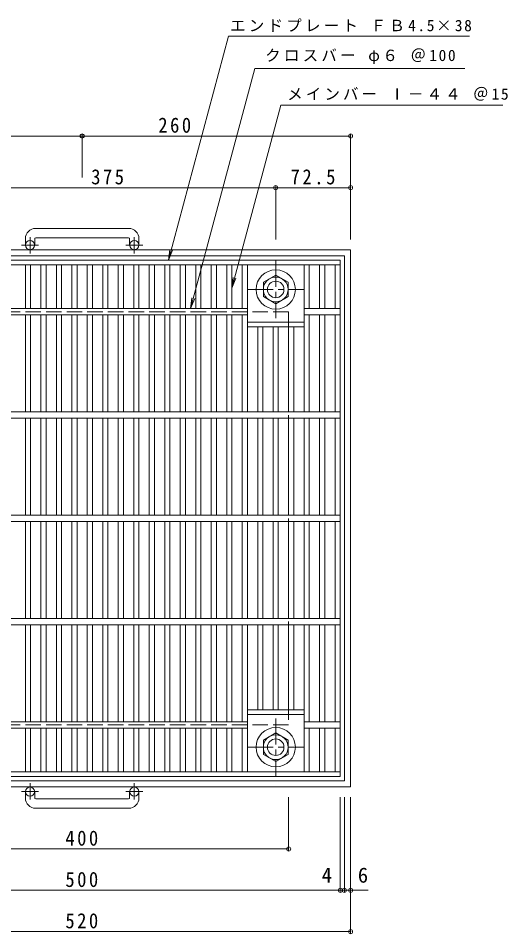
# Model space of a CAD drawing. Units: millimetres at full size, sheet at 1:5. Extents: x -907 to 830, y -688 to 643.
# Drawn here: x -484 to -10, y -243 to 643 of the extents above; entities that cross this region are included whole.
import ezdxf
from ezdxf.enums import TextEntityAlignment as Align

# ---------------------------------------------------------------- set-up
doc = ezdxf.new("R2010")
doc.units = ezdxf.units.MM
doc.header["$LTSCALE"] = 5
doc.header["$PDMODE"] = 32
doc.header["$PDSIZE"] = 4
doc.linetypes.add('CHAIN1', pattern=[8, 5, -1, 1, -1])
doc.linetypes.add('DASHED3', pattern=[4, 3, -1])
for name, color, linetype, lineweight in [('E-1', 2, 'Continuous', 9), ('E-2', 3, 'Continuous', 9), ('E-4', 7, 'Continuous', 9), ('E-5', 7, 'Continuous', 9)]:
    doc.layers.add(name, color=color, linetype=linetype, lineweight=lineweight)
doc.styles.add('ＭＳ ゴシック', font='')
doc.styles.get('ＭＳ ゴシック').set_extended_font_data('MS Gothic')

msp = doc.modelspace()

# ---------------------------------------------------------------- linework, layer by layer
at = {"layer": 'E-1'}
for p, q in [((-376.876, 439.416), (-466.876, 439.416)), ((-476.876, 429.416), (-476.876, 423.316)), ((-467.876, 429.416), (-467.876, 423.316)), ((-466.876, 430.416), (-376.876, 430.416)), ((-375.876, 429.416), (-375.876, 423.316)), ((-366.876, 429.416), (-366.876, 423.316)), ((-161.876, 418.816), (-681.876, 418.816)), ((-161.876, 418.816), (-161.876, -101.184)), ((-167.876, 412.816), (-675.876, 412.816)), ((-167.876, 412.816), (-167.876, -95.184)), ((-246.376, 387.244), (-234.376, 394.172)), ((-234.376, 394.172), (-222.376, 387.244)), ((-246.376, 373.387), (-246.376, 387.244)), ((-222.376, 387.244), (-222.376, 373.387)), ((-234.376, 366.459), (-246.376, 373.387)), ((-222.376, 373.387), (-234.376, 366.459)), ((-234.376, -48.828), (-246.376, -55.757)), ((-222.376, -55.757), (-234.376, -48.828)), ((-246.376, -55.757), (-246.376, -69.613)), ((-222.376, -69.613), (-222.376, -55.757)), ((-246.376, -69.613), (-234.376, -76.542)), ((-234.376, -76.542), (-222.376, -69.613)), ((-167.876, -95.184), (-675.876, -95.184)), ((-161.876, -101.184), (-681.876, -101.184)), ((-476.876, -111.785), (-476.876, -105.685)), ((-467.876, -111.785), (-467.876, -105.685)), ((-375.876, -111.785), (-375.876, -105.685)), ((-366.876, -111.785), (-366.876, -105.685)), ((-466.876, -112.785), (-376.876, -112.785)), ((-376.876, -121.784), (-466.876, -121.784))]:
    msp.add_line(p, q, dxfattribs=at)
at = {"layer": 'E-1', "linetype": 'CHAIN1'}
for p, q in [((-472.376, 415.209), (-472.376, 430.806)), ((-371.376, 415.209), (-371.376, 430.806)), ((-464.213, 423.316), (-480.62, 423.316)), ((-363.213, 423.316), (-379.62, 423.316)), ((-234.376, 407.953), (-234.376, 352.679)), ((-262.013, 380.316), (-206.739, 380.316)), ((-234.376, -35.049), (-234.376, -90.322)), ((-262.013, -62.686), (-206.739, -62.686)), ((-464.213, -105.685), (-480.62, -105.685)), ((-472.376, -97.577), (-472.376, -113.174)), ((-363.213, -105.685), (-379.62, -105.685)), ((-371.376, -97.577), (-371.376, -113.174))]:
    msp.add_line(p, q, dxfattribs=at)
at = {"layer": 'E-1', "linetype": 'DASHED3'}
for p, q in [((-221.876, 358.817), (-621.876, 358.817)), ((-221.876, 358.817), (-221.876, -41.184)), ((-221.876, -41.184), (-621.876, -41.184))]:
    msp.add_line(p, q, dxfattribs=at)
at = {"layer": 'E-1'}
for centre, radius in [((-472.376, 423.316), 4.5), ((-371.376, 423.316), 4.5), ((-234.376, 380.316), 19), ((-234.376, 380.316), 12), ((-234.376, 380.316), 8), ((-234.376, -62.686), 19), ((-234.376, -62.686), 12), ((-234.376, -62.686), 8), ((-472.376, -105.685), 4.5), ((-371.376, -105.685), 4.5)]:
    msp.add_circle(centre, radius, dxfattribs=at)
for centre, radius, start, end in [((-466.876, 429.416), 10, 90, 180), ((-376.876, 429.416), 10, 0, 90), ((-466.876, 429.416), 1, 90, 180), ((-376.876, 429.416), 1, 0, 90), ((-466.876, -111.785), 10, 180, 270), ((-466.876, -111.785), 1, 180, 270), ((-376.876, -111.785), 10, 270, 0), ((-376.876, -111.785), 1, 270, 0)]:
    msp.add_arc(centre, radius, start, end, dxfattribs=at)
at = {"layer": 'E-2'}
for p, q in [((-171.876, 408.816), (-671.876, 408.816)), ((-171.876, 408.816), (-171.876, -91.184)), ((-671.876, 404.316), (-171.876, 404.316)), ((-476.876, 361.816), (-476.876, 404.316)), ((-471.876, 361.816), (-471.876, 404.316)), ((-461.876, 361.816), (-461.876, 404.316)), ((-456.876, 361.816), (-456.876, 404.316)), ((-446.876, 361.816), (-446.876, 404.316)), ((-441.876, 361.816), (-441.876, 404.316)), ((-431.876, 361.816), (-431.876, 404.316)), ((-426.876, 361.816), (-426.876, 404.316)), ((-416.876, 361.816), (-416.876, 404.316)), ((-411.876, 361.816), (-411.876, 404.316)), ((-401.876, 361.816), (-401.876, 404.316)), ((-396.876, 361.816), (-396.876, 404.316)), ((-386.876, 361.816), (-386.876, 404.316)), ((-381.876, 361.816), (-381.876, 404.316)), ((-371.876, 361.816), (-371.876, 404.316)), ((-366.876, 361.816), (-366.876, 404.316)), ((-356.876, 361.816), (-356.876, 404.316)), ((-351.876, 361.816), (-351.876, 404.316)), ((-341.876, 361.816), (-341.876, 404.316)), ((-336.876, 361.816), (-336.876, 404.316)), ((-326.876, 361.816), (-326.876, 404.316)), ((-321.876, 361.816), (-321.876, 404.316)), ((-311.876, 361.816), (-311.876, 404.316)), ((-306.876, 361.816), (-306.876, 404.316)), ((-296.876, 361.816), (-296.876, 404.316)), ((-291.876, 361.816), (-291.876, 404.316)), ((-281.876, 361.816), (-281.876, 404.316)), ((-276.876, 361.816), (-276.876, 404.316)), ((-266.876, 361.816), (-266.876, 404.316)), ((-261.876, 261.816), (-261.876, 404.316)), ((-206.876, 261.816), (-206.876, 404.316)), ((-201.876, 361.816), (-201.876, 404.316)), ((-191.876, 361.816), (-191.876, 404.316)), ((-186.876, 361.816), (-186.876, 404.316)), ((-176.876, 361.816), (-176.876, 404.316)), ((-261.876, 361.816), (-581.876, 361.816)), ((-261.876, 355.816), (-581.876, 355.816)), ((-476.876, 261.816), (-476.876, 355.816)), ((-471.876, 261.816), (-471.876, 355.816)), ((-461.876, 261.816), (-461.876, 355.816)), ((-456.876, 261.816), (-456.876, 355.816)), ((-446.876, 261.816), (-446.876, 355.816)), ((-441.876, 261.816), (-441.876, 355.816)), ((-431.876, 261.816), (-431.876, 355.816)), ((-426.876, 261.816), (-426.876, 355.816)), ((-416.876, 261.816), (-416.876, 355.816)), ((-411.876, 261.816), (-411.876, 355.816)), ((-401.876, 261.816), (-401.876, 355.816)), ((-396.876, 261.816), (-396.876, 355.816)), ((-386.876, 261.816), (-386.876, 355.816)), ((-381.876, 261.816), (-381.876, 355.816)), ((-371.876, 261.816), (-371.876, 355.816)), ((-366.876, 261.816), (-366.876, 355.816)), ((-356.876, 261.816), (-356.876, 355.816)), ((-351.876, 261.816), (-351.876, 355.816)), ((-341.876, 261.816), (-341.876, 355.816)), ((-336.876, 261.816), (-336.876, 355.816)), ((-326.876, 261.816), (-326.876, 355.816)), ((-321.876, 261.816), (-321.876, 355.816)), ((-311.876, 261.816), (-311.876, 355.816)), ((-306.876, 261.816), (-306.876, 355.816)), ((-296.876, 261.816), (-296.876, 355.816)), ((-291.876, 261.816), (-291.876, 355.816)), ((-281.876, 261.816), (-281.876, 355.816)), ((-276.876, 261.816), (-276.876, 355.816)), ((-266.876, 261.816), (-266.876, 355.816)), ((-171.876, 361.816), (-206.876, 361.816)), ((-171.876, 355.816), (-206.876, 355.816)), ((-201.876, 261.816), (-201.876, 355.816)), ((-191.876, 261.816), (-191.876, 355.816)), ((-186.876, 261.816), (-186.876, 355.816)), ((-176.876, 261.816), (-176.876, 355.816)), ((-261.876, 348.816), (-206.876, 348.816)), ((-261.876, 344.316), (-206.876, 344.316)), ((-251.876, 261.816), (-251.876, 344.316)), ((-246.876, 261.816), (-246.876, 344.316)), ((-236.876, 261.816), (-236.876, 344.316)), ((-231.876, 261.816), (-231.876, 344.316)), ((-221.876, 261.816), (-221.876, 344.316)), ((-216.876, 261.816), (-216.876, 344.316)), ((-171.876, 261.816), (-671.876, 261.816)), ((-171.876, 255.816), (-671.876, 255.816)), ((-476.876, 161.816), (-476.876, 255.816)), ((-471.876, 161.816), (-471.876, 255.816)), ((-461.876, 161.816), (-461.876, 255.816)), ((-456.876, 161.816), (-456.876, 255.816)), ((-446.876, 161.816), (-446.876, 255.816)), ((-441.876, 161.816), (-441.876, 255.816)), ((-431.876, 161.816), (-431.876, 255.816)), ((-426.876, 161.816), (-426.876, 255.816)), ((-416.876, 161.816), (-416.876, 255.816)), ((-411.876, 161.816), (-411.876, 255.816)), ((-401.876, 161.816), (-401.876, 255.816)), ((-396.876, 161.816), (-396.876, 255.816)), ((-386.876, 161.816), (-386.876, 255.816)), ((-381.876, 161.816), (-381.876, 255.816)), ((-371.876, 161.816), (-371.876, 255.816)), ((-366.876, 161.816), (-366.876, 255.816)), ((-356.876, 161.816), (-356.876, 255.816)), ((-351.876, 161.816), (-351.876, 255.816)), ((-341.876, 161.816), (-341.876, 255.816)), ((-336.876, 161.816), (-336.876, 255.816)), ((-326.876, 161.816), (-326.876, 255.816)), ((-321.876, 161.816), (-321.876, 255.816)), ((-311.876, 161.816), (-311.876, 255.816)), ((-306.876, 161.816), (-306.876, 255.816)), ((-296.876, 161.816), (-296.876, 255.816)), ((-291.876, 161.816), (-291.876, 255.816)), ((-281.876, 161.816), (-281.876, 255.816)), ((-276.876, 161.816), (-276.876, 255.816)), ((-266.876, 161.816), (-266.876, 255.816)), ((-261.876, 161.816), (-261.876, 255.816)), ((-251.876, 161.816), (-251.876, 255.816)), ((-246.876, 161.816), (-246.876, 255.816)), ((-236.876, 161.816), (-236.876, 255.816)), ((-231.876, 161.816), (-231.876, 255.816)), ((-221.876, 161.816), (-221.876, 255.816)), ((-216.876, 161.816), (-216.876, 255.816)), ((-206.876, 161.816), (-206.876, 255.816)), ((-201.876, 161.816), (-201.876, 255.816)), ((-191.876, 161.816), (-191.876, 255.816)), ((-186.876, 161.816), (-186.876, 255.816)), ((-176.876, 161.816), (-176.876, 255.816)), ((-171.876, 161.816), (-671.876, 161.816)), ((-171.876, 155.816), (-671.876, 155.816)), ((-476.876, 61.816), (-476.876, 155.816)), ((-471.876, 61.816), (-471.876, 155.816)), ((-461.876, 61.816), (-461.876, 155.816)), ((-456.876, 61.816), (-456.876, 155.816)), ((-446.876, 61.816), (-446.876, 155.816)), ((-441.876, 61.816), (-441.876, 155.816)), ((-431.876, 61.816), (-431.876, 155.816)), ((-426.876, 61.816), (-426.876, 155.816)), ((-416.876, 61.816), (-416.876, 155.816)), ((-411.876, 61.816), (-411.876, 155.816)), ((-401.876, 61.816), (-401.876, 155.816)), ((-396.876, 61.816), (-396.876, 155.816)), ((-386.876, 61.816), (-386.876, 155.816)), ((-381.876, 61.816), (-381.876, 155.816)), ((-371.876, 61.816), (-371.876, 155.816)), ((-366.876, 61.816), (-366.876, 155.816)), ((-356.876, 61.816), (-356.876, 155.816)), ((-351.876, 61.816), (-351.876, 155.816)), ((-341.876, 61.816), (-341.876, 155.816)), ((-336.876, 61.816), (-336.876, 155.816)), ((-326.876, 61.816), (-326.876, 155.816)), ((-321.876, 61.816), (-321.876, 155.816)), ((-311.876, 61.816), (-311.876, 155.816)), ((-306.876, 61.816), (-306.876, 155.816)), ((-296.876, 61.816), (-296.876, 155.816)), ((-291.876, 61.816), (-291.876, 155.816)), ((-281.876, 61.816), (-281.876, 155.816)), ((-276.876, 61.816), (-276.876, 155.816)), ((-266.876, 61.816), (-266.876, 155.816)), ((-261.876, 61.816), (-261.876, 155.816)), ((-251.876, 61.816), (-251.876, 155.816)), ((-246.876, 61.816), (-246.876, 155.816)), ((-236.876, 61.816), (-236.876, 155.816)), ((-231.876, 61.816), (-231.876, 155.816)), ((-221.876, 61.816), (-221.876, 155.816)), ((-216.876, 61.816), (-216.876, 155.816)), ((-206.876, 61.816), (-206.876, 155.816)), ((-201.876, 61.816), (-201.876, 155.816)), ((-191.876, 61.816), (-191.876, 155.816)), ((-186.876, 61.816), (-186.876, 155.816)), ((-176.876, 61.816), (-176.876, 155.816)), ((-171.876, 61.816), (-671.876, 61.816)), ((-171.876, 55.816), (-671.876, 55.816)), ((-476.876, -38.184), (-476.876, 55.816)), ((-471.876, -38.184), (-471.876, 55.816)), ((-461.876, -38.184), (-461.876, 55.816)), ((-456.876, -38.184), (-456.876, 55.816)), ((-446.876, -38.184), (-446.876, 55.816)), ((-441.876, -38.184), (-441.876, 55.816)), ((-431.876, -38.184), (-431.876, 55.816)), ((-426.876, -38.184), (-426.876, 55.816)), ((-416.876, -38.184), (-416.876, 55.816)), ((-411.876, -38.184), (-411.876, 55.816)), ((-401.876, -38.184), (-401.876, 55.816)), ((-396.876, -38.184), (-396.876, 55.816)), ((-386.876, -38.184), (-386.876, 55.816)), ((-381.876, -38.184), (-381.876, 55.816)), ((-371.876, -38.184), (-371.876, 55.816)), ((-366.876, -38.184), (-366.876, 55.816)), ((-356.876, -38.184), (-356.876, 55.816)), ((-351.876, -38.184), (-351.876, 55.816)), ((-341.876, -38.184), (-341.876, 55.816)), ((-336.876, -38.184), (-336.876, 55.816)), ((-326.876, -38.184), (-326.876, 55.816)), ((-321.876, -38.184), (-321.876, 55.816)), ((-311.876, -38.184), (-311.876, 55.816)), ((-306.876, -38.184), (-306.876, 55.816)), ((-296.876, -38.184), (-296.876, 55.816)), ((-291.876, -38.184), (-291.876, 55.816)), ((-281.876, -38.184), (-281.876, 55.816)), ((-276.876, -38.184), (-276.876, 55.816)), ((-266.876, -38.184), (-266.876, 55.816)), ((-261.876, -86.684), (-261.876, 55.816)), ((-251.876, -26.684), (-251.876, 55.816)), ((-246.876, -26.684), (-246.876, 55.816)), ((-236.876, -26.684), (-236.876, 55.816)), ((-231.876, -26.684), (-231.876, 55.816)), ((-221.876, -26.684), (-221.876, 55.816)), ((-216.876, -26.684), (-216.876, 55.816)), ((-206.876, -86.684), (-206.876, 55.816)), ((-201.876, -38.184), (-201.876, 55.816)), ((-191.876, -38.184), (-191.876, 55.816)), ((-186.876, -38.184), (-186.876, 55.816)), ((-176.876, -38.184), (-176.876, 55.816)), ((-206.876, -26.684), (-261.876, -26.684)), ((-206.876, -31.184), (-261.876, -31.184)), ((-261.876, -38.184), (-581.876, -38.184)), ((-261.876, -44.184), (-581.876, -44.184)), ((-476.876, -86.684), (-476.876, -44.184)), ((-471.876, -86.684), (-471.876, -44.184)), ((-461.876, -86.684), (-461.876, -44.184)), ((-456.876, -86.684), (-456.876, -44.184)), ((-446.876, -86.684), (-446.876, -44.184)), ((-441.876, -86.684), (-441.876, -44.184)), ((-431.876, -86.684), (-431.876, -44.184)), ((-426.876, -86.684), (-426.876, -44.184)), ((-416.876, -86.684), (-416.876, -44.184)), ((-411.876, -86.684), (-411.876, -44.184)), ((-401.876, -86.684), (-401.876, -44.184)), ((-396.876, -86.684), (-396.876, -44.184)), ((-386.876, -86.684), (-386.876, -44.184)), ((-381.876, -86.684), (-381.876, -44.184)), ((-371.876, -86.684), (-371.876, -44.184)), ((-366.876, -86.684), (-366.876, -44.184)), ((-356.876, -86.684), (-356.876, -44.184)), ((-351.876, -86.684), (-351.876, -44.184)), ((-341.876, -86.684), (-341.876, -44.184)), ((-336.876, -86.684), (-336.876, -44.184)), ((-326.876, -86.684), (-326.876, -44.184)), ((-321.876, -86.684), (-321.876, -44.184)), ((-311.876, -86.684), (-311.876, -44.184)), ((-306.876, -86.684), (-306.876, -44.184)), ((-296.876, -86.684), (-296.876, -44.184)), ((-291.876, -86.684), (-291.876, -44.184)), ((-281.876, -86.684), (-281.876, -44.184)), ((-276.876, -86.684), (-276.876, -44.184)), ((-266.876, -86.684), (-266.876, -44.184)), ((-171.876, -38.184), (-206.876, -38.184)), ((-171.876, -44.184), (-206.876, -44.184)), ((-201.876, -86.684), (-201.876, -44.184)), ((-191.876, -86.684), (-191.876, -44.184)), ((-186.876, -86.684), (-186.876, -44.184)), ((-176.876, -86.684), (-176.876, -44.184)), ((-171.876, -86.684), (-671.876, -86.684)), ((-171.876, -91.184), (-671.876, -91.184))]:
    msp.add_line(p, q, dxfattribs=at)
at = {"layer": 'E-4'}
for p, q in [((-681.876, 528.816), (-421.876, 528.816)), ((-421.876, 530.316), (-421.876, 488.816)), ((-421.876, 528.816), (-161.876, 528.816)), ((-161.876, 530.316), (-161.876, 428.816)), ((-609.376, 478.816), (-234.376, 478.816)), ((-234.376, 480.316), (-234.376, 428.816)), ((-234.376, 478.816), (-161.876, 478.816)), ((-221.876, -162.684), (-221.876, -111.184)), ((-171.876, -202.684), (-171.876, -111.184)), ((-167.876, -202.684), (-167.876, -111.184)), ((-161.876, -242.684), (-161.876, -111.184)), ((-621.876, -161.184), (-221.876, -161.184)), ((-671.876, -201.184), (-171.876, -201.184)), ((-171.876, -201.184), (-167.876, -201.184)), ((-167.876, -201.184), (-161.876, -201.184)), ((-161.876, -201.184), (-144.876, -201.184)), ((-681.876, -241.184), (-161.876, -241.184))]:
    msp.add_line(p, q, dxfattribs=at)
for p in [(-421.876, 528.816), (-161.876, 528.816), (-234.376, 478.816), (-161.876, 478.816), (-221.876, -161.184), (-171.876, -201.184), (-167.876, -201.184), (-161.876, -201.184), (-161.876, -241.184)]:
    msp.add_point(p, dxfattribs=at)
at = {"layer": 'E-5'}
for p, q in [((-338.288, 408.816), (-280.232, 625.483)), ((-280.232, 625.483), (-46.606, 625.483)), ((-338.288, 408.816), (-336.928, 419.143)), ((-338.288, 408.816), (-334.301, 418.44)), ((-276.876, 381.699), (-275.516, 392.026)), ((-276.876, 381.699), (-272.89, 391.323)), ((-316.876, 361.816), (-315.516, 372.143)), ((-316.876, 361.816), (-312.89, 371.44))]:
    msp.add_line(p, q, dxfattribs=at)
for points in [[(-316.876, 361.816), (-254.6, 594.233), (-51.265, 594.233)], [(-276.876, 381.699), (-229.417, 558.816), (-14.506, 558.816)]]:
    msp.add_lwpolyline(points, dxfattribs=at)

# ---------------------------------------------------------------- texts
at = {"layer": 'E-4', "color": 2, "style": 'ＭＳ ゴシック'}
for s, p in [('4', (-189.876, -198.184)), ('6', (-154.876, -198.184))]:
    msp.add_text(s, height=14.66, dxfattribs=at).set_placement(p, align=Align.BOTTOM_LEFT)
at = {"layer": 'E-4', "color": 2, "char_height": 14.66, "attachment_point": 7, "style": 'ＭＳ ゴシック'}
for s, insert in [('\\T1.27;\\W0.9;260', (-348.126, 531.816)), ('\\T1.27;\\W0.9;375', (-413.126, 481.816)), ('\\T1.28;\\W0.9;72.5', (-220.001, 481.816)), ('\\T1.27;\\W0.9;400', (-438.126, -158.184)), ('\\T1.27;\\W0.9;500', (-438.126, -198.184)), ('\\T1.27;\\W0.9;520', (-438.126, -238.184))]:
    msp.add_mtext(s, dxfattribs=dict(at, insert=insert))
at = {"layer": 'E-5', "char_height": 11, "attachment_point": 7, "style": 'ＭＳ ゴシック'}
for s, insert in [('\\T1.21;エンドプレート\\~ＦＢ4.5×38', (-278.643, 629.649)), ('\\T1.21;クロスバー\\~φ６\\~＠100', (-244.649, 598.399)), ('\\T1.2;メインバー\\~Ⅰ－４４\\~＠15', (-223.256, 562.983))]:
    msp.add_mtext(s, dxfattribs=dict(at, insert=insert))

doc.saveas('drawing.dxf')
